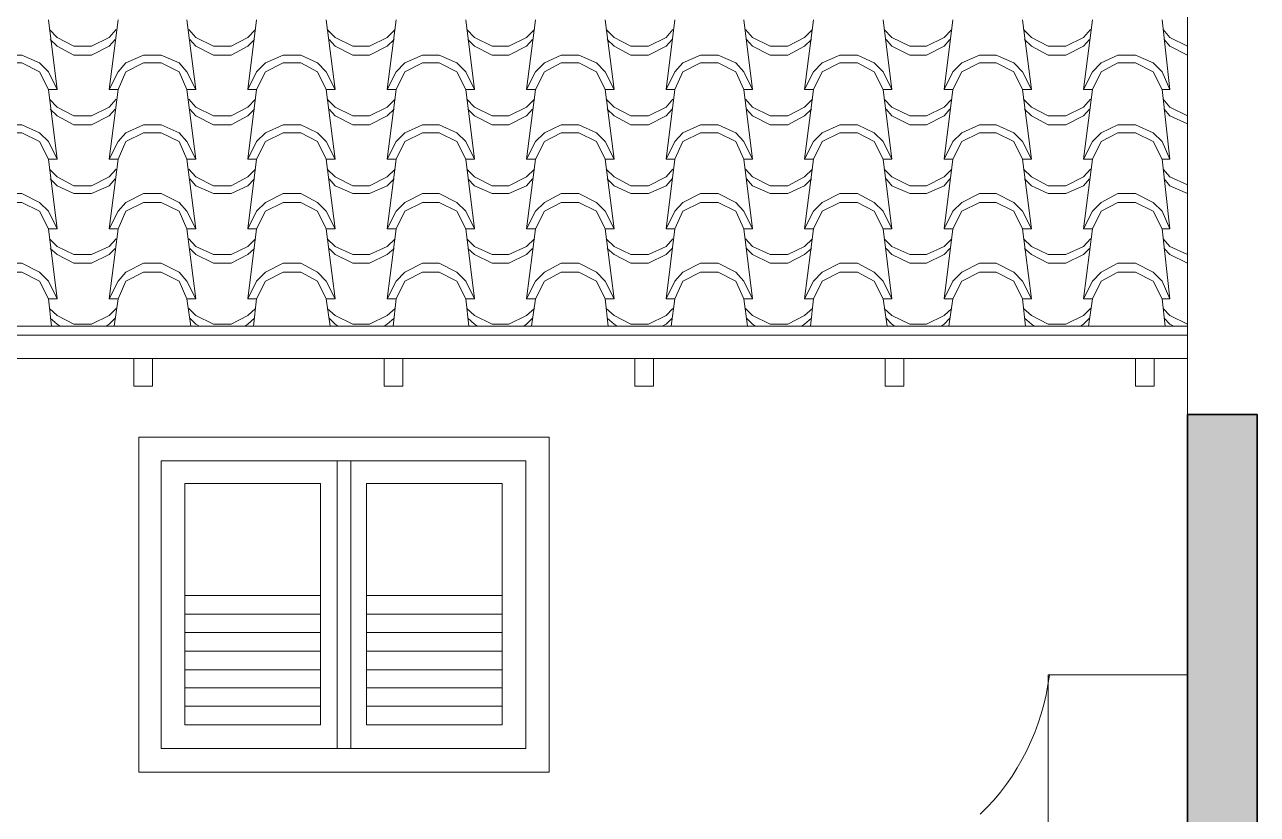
# Model space of a CAD drawing. Header units: millimetres. Extents: x 14264 to 19361, y -8891 to -1096.
# Drawn here: x 16712 to 19361, y -4393 to -2696 of the extents above; entities that cross this region are included whole.
import ezdxf

# ---------------------------------------------------------------- set-up
doc = ezdxf.new("R2010")
doc.units = ezdxf.units.MM
for name, color, linetype, lineweight in [('A-ALV-___-___-EXI', 250, 'Continuous', 35), ('A-COB-___-___-EXI', 250, 'Continuous', 25), ('A-JAN-___-___-EXI', 250, 'Continuous', 25)]:
    doc.layers.add(name, color=color, linetype=linetype, lineweight=lineweight)

msp = doc.modelspace()

# ---------------------------------------------------------------- hatches: boundary and pattern name
at = {"layer": 'A-ALV-___-___-EXI'}
h = msp.add_hatch(color=11, dxfattribs=at)
h.paths.add_polyline_path([(16851.6, -8891), (16851.6, -7951.6), (16773.5, -7951.6), (16773.5, -5444), (16703.8, -5444), (16703.8, -5330), (16632.1, -5330), (16632.1, -8891), (16690.7, -8891)])
h.paths.add_polyline_path([(18956.1, -8891), (19361.3, -8891), (19361.3, -3533.7), (19211.5, -3533.7), (19211.5, -4842.4), (19036.3, -4842.4), (19036.3, -7951.6), (18956.1, -7951.6), (18956.1, -8551.1)])
h.paths.add_polyline_path([(14531.8, -8891), (14531.8, -3533.7), (14263.7, -3533.7), (14263.7, -8891)])

# ---------------------------------------------------------------- linework, layer by layer
msp.add_lwpolyline([(18956.1, -8891), (19361.3, -8891), (19361.3, -3533.7), (19211.5, -3533.7), (19211.5, -4713.7)], dxfattribs=at)
at = {"layer": 'A-COB-___-___-EXI', "color": 18, "lineweight": 9}
for p, q in [((19211.5, -3533.7), (19211.5, -1095.7)), ((16781.9, -2835), (16762.9, -2685.2)), ((16893.8, -2835), (16912.8, -2685.2)), ((17079.6, -2835), (17060.6, -2685.2)), ((17191.4, -2835), (17210.4, -2685.2)), ((17379.3, -2835), (17360.3, -2685.2)), ((17491.2, -2835), (17510.2, -2685.2)), ((17679, -2835), (17660, -2685.2)), ((17790.9, -2835), (17809.9, -2685.2)), ((17978.8, -2835), (17959.8, -2685.2)), ((18090.6, -2835), (18109.6, -2685.2)), ((18276.4, -2835), (18257.4, -2685.2)), ((18388.3, -2835), (18407.3, -2685.2)), ((18576.1, -2835), (18557.1, -2685.2)), ((18688, -2835), (18707, -2685.2)), ((18875.9, -2835), (18856.9, -2685.2)), ((18987.7, -2835), (19006.7, -2685.2)), ((19173.5, -2835), (19156.6, -2685.2)), ((16781.9, -2984.9), (16762.9, -2835)), ((16893.8, -2984.9), (16912.8, -2835)), ((17079.6, -2984.9), (17060.6, -2835)), ((17191.4, -2984.9), (17210.4, -2835)), ((17379.3, -2984.9), (17360.3, -2835)), ((17491.2, -2984.9), (17510.2, -2835)), ((17679, -2984.9), (17660, -2835)), ((17790.9, -2984.9), (17809.9, -2835)), ((17978.8, -2984.9), (17959.8, -2835)), ((18090.6, -2984.9), (18109.6, -2835)), ((18276.4, -2984.9), (18257.4, -2835)), ((18388.3, -2984.9), (18407.3, -2835)), ((18576.1, -2984.9), (18557.1, -2835)), ((18688, -2984.9), (18707, -2835)), ((18875.9, -2984.9), (18856.9, -2835)), ((18987.7, -2984.9), (19006.7, -2835)), ((19173.5, -2984.9), (19156.6, -2835)), ((16781.9, -3134.8), (16762.9, -2984.9)), ((16893.8, -3134.8), (16912.8, -2984.9)), ((17079.6, -3134.8), (17060.6, -2984.9)), ((17191.4, -3134.8), (17210.4, -2984.9)), ((17379.3, -3134.8), (17360.3, -2984.9)), ((17491.2, -3134.8), (17510.2, -2984.9)), ((17679, -3134.8), (17660, -2984.9)), ((17790.9, -3134.8), (17809.9, -2984.9)), ((17978.8, -3134.8), (17959.8, -2984.9)), ((18090.6, -3134.8), (18109.6, -2984.9)), ((18276.4, -3134.8), (18257.4, -2984.9)), ((18388.3, -3134.8), (18407.3, -2984.9)), ((18576.1, -3134.8), (18557.1, -2984.9)), ((18688, -3134.8), (18707, -2984.9)), ((18875.9, -3134.8), (18856.9, -2984.9)), ((18987.7, -3134.8), (19006.7, -2984.9)), ((19173.5, -3134.8), (19156.6, -2984.9)), ((16781.9, -3284.6), (16762.9, -3134.8)), ((16893.8, -3284.6), (16912.8, -3134.8)), ((17079.6, -3284.6), (17060.6, -3134.8)), ((17191.4, -3284.6), (17210.4, -3134.8)), ((17379.3, -3284.6), (17360.3, -3134.8)), ((17491.2, -3284.6), (17510.2, -3134.8)), ((17679, -3284.6), (17660, -3134.8)), ((17790.9, -3284.6), (17809.9, -3134.8)), ((17978.8, -3284.6), (17959.8, -3134.8)), ((18090.6, -3284.6), (18109.6, -3134.8)), ((18276.4, -3284.6), (18257.4, -3134.8)), ((18388.3, -3284.6), (18407.3, -3134.8)), ((18576.1, -3284.6), (18557.1, -3134.8)), ((18688, -3284.6), (18707, -3134.8)), ((18875.9, -3284.6), (18856.9, -3134.8)), ((18987.7, -3284.6), (19006.7, -3134.8)), ((19173.5, -3284.6), (19156.6, -3134.8)), ((16769.3, -3343.7), (16762.9, -3284.6)), ((16904.4, -3343.7), (16912.8, -3284.6)), ((17069, -3343.7), (17060.6, -3284.6)), ((17204.1, -3343.7), (17210.4, -3284.6)), ((17368.7, -3343.7), (17360.3, -3284.6)), ((17503.8, -3343.7), (17510.2, -3284.6)), ((17666.4, -3343.7), (17660, -3284.6)), ((17801.5, -3343.7), (17809.9, -3284.6)), ((17966.1, -3343.7), (17959.8, -3284.6)), ((18101.2, -3343.7), (18109.6, -3284.6)), ((18265.8, -3343.7), (18257.4, -3284.6)), ((18400.9, -3343.7), (18407.3, -3284.6)), ((18565.6, -3343.7), (18557.1, -3284.6)), ((18698.5, -3343.7), (18707, -3284.6)), ((18863.2, -3343.7), (18856.9, -3284.6)), ((18998.3, -3343.7), (19006.7, -3284.6)), ((19162.9, -3343.7), (19156.6, -3284.6)), ((14531.8, -3343.7), (19211.5, -3343.7)), ((14531.8, -3362.7), (19211.5, -3362.7))]:
    msp.add_line(p, q, dxfattribs=at)
at = {"layer": 'A-COB-___-___-EXI', "color": 18, "lineweight": 9, "flags": 128}
for points in [[(16908.6, -2706.3), (16893.8, -2723.2), (16855.8, -2742.2), (16817.8, -2742.2), (16781.9, -2723.2), (16765, -2706.3)], [(16906.5, -2727.4), (16893.8, -2742.2), (16855.8, -2761.1), (16817.8, -2761.1), (16781.9, -2742.2), (16767.1, -2727.4)], [(17064.8, -2706.3), (17079.6, -2723.2), (17117.5, -2742.2), (17155.5, -2742.2), (17191.4, -2723.2), (17208.3, -2706.3)], [(17206.2, -2727.4), (17191.4, -2742.2), (17155.5, -2761.1), (17117.5, -2761.1), (17079.6, -2742.2), (17066.9, -2727.4)], [(17362.4, -2706.3), (17379.3, -2723.2), (17417.3, -2742.2), (17453.2, -2742.2), (17491.2, -2723.2), (17508, -2706.3)], [(17366.6, -2727.4), (17379.3, -2742.2), (17417.3, -2761.1), (17453.2, -2761.1), (17491.2, -2742.2), (17505.9, -2727.4)], [(17662.1, -2706.3), (17679, -2723.2), (17717, -2742.2), (17752.9, -2742.2), (17790.9, -2723.2), (17807.8, -2706.3)], [(17803.6, -2727.4), (17790.9, -2742.2), (17752.9, -2761.1), (17717, -2761.1), (17679, -2742.2), (17664.2, -2727.4)], [(17961.9, -2706.3), (17978.8, -2723.2), (18014.6, -2742.2), (18052.6, -2742.2), (18090.6, -2723.2), (18105.4, -2706.3)], [(17964, -2727.4), (17978.8, -2742.2), (18014.6, -2761.1), (18052.6, -2761.1), (18090.6, -2742.2), (18103.3, -2727.4)], [(18261.6, -2706.3), (18276.4, -2723.2), (18314.4, -2742.2), (18352.4, -2742.2), (18388.3, -2723.2), (18405.1, -2706.3)], [(18403, -2727.4), (18388.3, -2742.2), (18352.4, -2761.1), (18314.4, -2761.1), (18276.4, -2742.2), (18263.7, -2727.4)], [(18559.2, -2706.3), (18576.1, -2723.2), (18614.1, -2742.2), (18650, -2742.2), (18688, -2723.2), (18704.9, -2706.3)], [(18563.5, -2727.4), (18576.1, -2742.2), (18614.1, -2761.1), (18650, -2761.1), (18688, -2742.2), (18700.7, -2727.4)], [(18859, -2706.3), (18875.9, -2723.2), (18911.7, -2742.2), (18949.7, -2742.2), (18987.7, -2723.2), (19002.5, -2706.3)], [(19000.4, -2727.4), (18987.7, -2742.2), (18949.7, -2761.1), (18911.7, -2761.1), (18875.9, -2742.2), (18861.1, -2727.4)], [(19211.5, -2742.2), (19173.5, -2723.2), (19158.7, -2706.3)], [(19211.5, -2761.1), (19173.5, -2742.2), (19160.8, -2727.4)], [(16908.6, -2856.1), (16893.8, -2873), (16855.8, -2892), (16817.8, -2892), (16781.9, -2873), (16765, -2856.1)], [(17064.8, -2856.1), (17079.6, -2873), (17117.5, -2892), (17155.5, -2892), (17191.4, -2873), (17208.3, -2856.1)], [(17362.4, -2856.1), (17379.3, -2873), (17417.3, -2892), (17453.2, -2892), (17491.2, -2873), (17508, -2856.1)], [(17662.1, -2856.1), (17679, -2873), (17717, -2892), (17752.9, -2892), (17790.9, -2873), (17807.8, -2856.1)], [(17961.9, -2856.1), (17978.8, -2873), (18014.6, -2892), (18052.6, -2892), (18090.6, -2873), (18105.4, -2856.1)], [(18261.6, -2856.1), (18276.4, -2873), (18314.4, -2892), (18352.4, -2892), (18388.3, -2873), (18405.1, -2856.1)], [(18559.2, -2856.1), (18576.1, -2873), (18614.1, -2892), (18650, -2892), (18688, -2873), (18704.9, -2856.1)], [(18859, -2856.1), (18875.9, -2873), (18911.7, -2892), (18949.7, -2892), (18987.7, -2873), (19002.5, -2856.1)], [(19211.5, -2892), (19173.5, -2873), (19158.7, -2856.1)], [(16906.5, -2877.2), (16893.8, -2892), (16855.8, -2911), (16817.8, -2911), (16781.9, -2892), (16767.1, -2877.2)], [(17206.2, -2877.2), (17191.4, -2892), (17155.5, -2911), (17117.5, -2911), (17079.6, -2892), (17066.9, -2877.2)], [(17505.9, -2877.2), (17491.2, -2892), (17453.2, -2911), (17417.3, -2911), (17379.3, -2892), (17366.6, -2877.2)], [(17803.6, -2877.2), (17790.9, -2892), (17752.9, -2911), (17717, -2911), (17679, -2892), (17664.2, -2877.2)], [(18103.3, -2877.2), (18090.6, -2892), (18052.6, -2911), (18014.6, -2911), (17978.8, -2892), (17964, -2877.2)], [(18403, -2877.2), (18388.3, -2892), (18352.4, -2911), (18314.4, -2911), (18276.4, -2892), (18263.7, -2877.2)], [(18700.7, -2877.2), (18688, -2892), (18650, -2911), (18614.1, -2911), (18576.1, -2892), (18563.5, -2877.2)], [(19000.4, -2877.2), (18987.7, -2892), (18949.7, -2911), (18911.7, -2911), (18875.9, -2892), (18861.1, -2877.2)], [(19211.5, -2908.9), (19173.5, -2892), (19160.8, -2877.2)], [(16908.6, -3006), (16893.8, -3022.9), (16855.8, -3041.9), (16817.8, -3041.9), (16781.9, -3022.9), (16765, -3006)], [(17064.8, -3006), (17079.6, -3022.9), (17117.5, -3041.9), (17155.5, -3041.9), (17191.4, -3022.9), (17208.3, -3006)], [(17362.4, -3006), (17379.3, -3022.9), (17417.3, -3041.9), (17453.2, -3041.9), (17491.2, -3022.9), (17508, -3006)], [(17662.1, -3006), (17679, -3022.9), (17717, -3041.9), (17752.9, -3041.9), (17790.9, -3022.9), (17807.8, -3006)], [(17961.9, -3006), (17978.8, -3022.9), (18014.6, -3041.9), (18052.6, -3041.9), (18090.6, -3022.9), (18105.4, -3006)], [(18261.6, -3006), (18276.4, -3022.9), (18314.4, -3041.9), (18352.4, -3041.9), (18388.3, -3022.9), (18405.1, -3006)], [(18559.2, -3006), (18576.1, -3022.9), (18614.1, -3041.9), (18650, -3041.9), (18688, -3022.9), (18704.9, -3006)], [(18859, -3006), (18875.9, -3022.9), (18911.7, -3041.9), (18949.7, -3041.9), (18987.7, -3022.9), (19002.5, -3006)], [(19211.5, -3039.8), (19173.5, -3022.9), (19158.7, -3006)], [(16906.5, -3027.1), (16893.8, -3041.9), (16855.8, -3058.8), (16817.8, -3058.8), (16781.9, -3041.9), (16767.1, -3027.1)], [(17206.2, -3027.1), (17191.4, -3041.9), (17155.5, -3058.8), (17117.5, -3058.8), (17079.6, -3041.9), (17066.9, -3027.1)], [(17505.9, -3027.1), (17491.2, -3041.9), (17453.2, -3058.8), (17417.3, -3058.8), (17379.3, -3041.9), (17366.6, -3027.1)], [(17803.6, -3027.1), (17790.9, -3041.9), (17752.9, -3058.8), (17717, -3058.8), (17679, -3041.9), (17664.2, -3027.1)], [(18103.3, -3027.1), (18090.6, -3041.9), (18052.6, -3058.8), (18014.6, -3058.8), (17978.8, -3041.9), (17964, -3027.1)], [(18403, -3027.1), (18388.3, -3041.9), (18352.4, -3058.8), (18314.4, -3058.8), (18276.4, -3041.9), (18263.7, -3027.1)], [(18700.7, -3027.1), (18688, -3041.9), (18650, -3058.8), (18614.1, -3058.8), (18576.1, -3041.9), (18563.5, -3027.1)], [(19000.4, -3027.1), (18987.7, -3041.9), (18949.7, -3058.8), (18911.7, -3058.8), (18875.9, -3041.9), (18861.1, -3027.1)], [(19211.5, -3058.8), (19173.5, -3041.9), (19160.8, -3027.1)], [(16908.6, -3155.9), (16893.8, -3172.8), (16855.8, -3189.6), (16817.8, -3189.6), (16781.9, -3172.8), (16765, -3155.9)], [(16906.5, -3177), (16893.8, -3189.6), (16855.8, -3208.6), (16817.8, -3208.6), (16781.9, -3189.6), (16767.1, -3177)], [(17208.3, -3155.9), (17191.4, -3172.8), (17155.5, -3189.6), (17117.5, -3189.6), (17079.6, -3172.8), (17064.8, -3155.9)], [(17206.2, -3177), (17191.4, -3189.6), (17155.5, -3208.6), (17117.5, -3208.6), (17079.6, -3189.6), (17066.9, -3177)], [(17362.4, -3155.9), (17379.3, -3172.8), (17417.3, -3189.6), (17453.2, -3189.6), (17491.2, -3172.8), (17508, -3155.9)], [(17505.9, -3177), (17491.2, -3189.6), (17453.2, -3208.6), (17417.3, -3208.6), (17379.3, -3189.6), (17366.6, -3177)], [(17662.1, -3155.9), (17679, -3172.8), (17717, -3189.6), (17752.9, -3189.6), (17790.9, -3172.8), (17807.8, -3155.9)], [(17803.6, -3177), (17790.9, -3189.6), (17752.9, -3208.6), (17717, -3208.6), (17679, -3189.6), (17664.2, -3177)], [(17961.9, -3155.9), (17978.8, -3172.8), (18014.6, -3189.6), (18052.6, -3189.6), (18090.6, -3172.8), (18105.4, -3155.9)], [(18103.3, -3177), (18090.6, -3189.6), (18052.6, -3208.6), (18014.6, -3208.6), (17978.8, -3189.6), (17964, -3177)], [(18261.6, -3155.9), (18276.4, -3172.8), (18314.4, -3189.6), (18352.4, -3189.6), (18388.3, -3172.8), (18405.1, -3155.9)], [(18403, -3177), (18388.3, -3189.6), (18352.4, -3208.6), (18314.4, -3208.6), (18276.4, -3189.6), (18263.7, -3177)], [(18559.2, -3155.9), (18576.1, -3172.8), (18614.1, -3189.6), (18650, -3189.6), (18688, -3172.8), (18704.9, -3155.9)], [(18700.7, -3177), (18688, -3189.6), (18650, -3208.6), (18614.1, -3208.6), (18576.1, -3189.6), (18563.5, -3177)], [(18859, -3155.9), (18875.9, -3172.8), (18911.7, -3189.6), (18949.7, -3189.6), (18987.7, -3172.8), (19002.5, -3155.9)], [(19000.4, -3177), (18987.7, -3189.6), (18949.7, -3208.6), (18911.7, -3208.6), (18875.9, -3189.6), (18861.1, -3177)], [(19211.5, -3189.6), (19173.5, -3172.8), (19158.7, -3155.9)], [(19211.5, -3208.6), (19173.5, -3189.6), (19160.8, -3177)], [(16908.6, -3305.7), (16893.8, -3320.5), (16855.8, -3339.5), (16817.8, -3339.5), (16781.9, -3320.5), (16765, -3305.7)], [(17208.3, -3305.7), (17191.4, -3320.5), (17155.5, -3339.5), (17117.5, -3339.5), (17079.6, -3320.5), (17064.8, -3305.7)], [(17508, -3305.7), (17491.2, -3320.5), (17453.2, -3339.5), (17417.3, -3339.5), (17379.3, -3320.5), (17362.4, -3305.7)], [(17807.8, -3305.7), (17790.9, -3320.5), (17752.9, -3339.5), (17717, -3339.5), (17679, -3320.5), (17662.1, -3305.7)], [(18105.4, -3305.7), (18090.6, -3320.5), (18052.6, -3339.5), (18014.6, -3339.5), (17978.8, -3320.5), (17961.9, -3305.7)], [(18405.1, -3305.7), (18388.3, -3320.5), (18352.4, -3339.5), (18314.4, -3339.5), (18276.4, -3320.5), (18261.6, -3305.7)], [(18704.9, -3305.7), (18688, -3320.5), (18650, -3339.5), (18614.1, -3339.5), (18576.1, -3320.5), (18559.2, -3305.7)], [(19002.5, -3305.7), (18987.7, -3320.5), (18949.7, -3339.5), (18911.7, -3339.5), (18875.9, -3320.5), (18859, -3305.7)], [(19211.5, -3339.5), (19173.5, -3320.5), (19158.7, -3305.7)], [(16788.3, -3343.7), (16781.9, -3339.5), (16767.1, -3326.8)], [(16887.5, -3343.7), (16893.8, -3339.5), (16906.5, -3326.8)], [(17088, -3343.7), (17079.6, -3339.5), (17066.9, -3326.8)], [(17185.1, -3343.7), (17191.4, -3339.5), (17206.2, -3326.8)], [(17385.6, -3343.7), (17379.3, -3339.5), (17366.6, -3326.8)], [(17484.8, -3343.7), (17491.2, -3339.5), (17505.9, -3326.8)], [(17685.4, -3343.7), (17679, -3339.5), (17664.2, -3326.8)], [(17784.6, -3343.7), (17790.9, -3339.5), (17803.6, -3326.8)], [(17985.1, -3343.7), (17978.8, -3339.5), (17964, -3326.8)], [(18082.2, -3343.7), (18090.6, -3339.5), (18103.3, -3326.8)], [(18282.7, -3343.7), (18276.4, -3339.5), (18263.7, -3326.8)], [(18381.9, -3343.7), (18388.3, -3339.5), (18403, -3326.8)], [(18582.5, -3343.7), (18576.1, -3339.5), (18563.5, -3326.8)], [(18681.7, -3343.7), (18688, -3339.5), (18700.7, -3326.8)], [(18882.2, -3343.7), (18875.9, -3339.5), (18861.1, -3326.8)], [(18981.4, -3343.7), (18987.7, -3339.5), (19000.4, -3326.8)], [(19181.9, -3343.7), (19173.5, -3339.5), (19160.8, -3326.8)], [(14571.9, -3413.4), (14571.9, -3472.5), (14531.8, -3472.5), (14531.8, -3413.4), (19211.5, -3413.4)], [(16986.7, -3413.4), (16986.7, -3472.5), (16946.6, -3472.5), (16946.6, -3413.4)], [(17484.8, -3413.4), (17484.8, -3472.5), (17524.9, -3472.5), (17524.9, -3413.4)], [(18023.1, -3413.4), (18023.1, -3472.5), (18063.2, -3472.5), (18063.2, -3413.4)], [(18601.5, -3413.4), (18601.5, -3472.5), (18561.3, -3472.5), (18561.3, -3413.4)], [(19139.7, -3413.4), (19139.7, -3472.5), (19099.6, -3472.5), (19099.6, -3413.4)], [(18911.7, -4724.2), (18911.7, -4093.1), (19211.5, -4093.1)]]:
    msp.add_lwpolyline(points, dxfattribs=at)
for points in [[(16705.9, -2761.1), (16667.9, -2761.1), (16632.1, -2778), (16613.1, -2797), (16594.1, -2835), (16613.1, -2835), (16632.1, -2797), (16667.9, -2778), (16705.9, -2778), (16743.9, -2797), (16762.9, -2835), (16781.9, -2835), (16762.9, -2797), (16743.9, -2778)], [(17005.7, -2761.1), (16967.7, -2761.1), (16929.7, -2778), (16912.8, -2797), (16893.8, -2835), (16912.8, -2835), (16929.7, -2797), (16967.7, -2778), (17005.7, -2778), (17043.7, -2797), (17060.6, -2835), (17079.6, -2835), (17060.6, -2797), (17043.7, -2778)], [(17305.4, -2761.1), (17267.4, -2761.1), (17229.4, -2778), (17210.4, -2797), (17191.4, -2835), (17210.4, -2835), (17229.4, -2797), (17267.4, -2778), (17305.4, -2778), (17341.3, -2797), (17360.3, -2835), (17379.3, -2835), (17360.3, -2797), (17341.3, -2778)], [(17603, -2761.1), (17641, -2778), (17660, -2797), (17679, -2835), (17660, -2835), (17641, -2797), (17603, -2778), (17567.1, -2778), (17529.2, -2797), (17510.2, -2835), (17491.2, -2835), (17510.2, -2797), (17529.2, -2778), (17567.1, -2761.1)], [(17902.8, -2761.1), (17864.8, -2761.1), (17828.9, -2778), (17809.9, -2797), (17790.9, -2835), (17809.9, -2835), (17828.9, -2797), (17864.8, -2778), (17902.8, -2778), (17940.8, -2797), (17959.8, -2835), (17978.8, -2835), (17959.8, -2797), (17940.8, -2778)], [(18202.5, -2761.1), (18240.5, -2778), (18257.4, -2797), (18276.4, -2835), (18257.4, -2835), (18240.5, -2797), (18202.5, -2778), (18164.5, -2778), (18126.5, -2797), (18109.6, -2835), (18090.6, -2835), (18109.6, -2797), (18126.5, -2778), (18164.5, -2761.1)], [(18502.2, -2761.1), (18538.1, -2778), (18557.1, -2797), (18576.1, -2835), (18557.1, -2835), (18538.1, -2797), (18502.2, -2778), (18464.2, -2778), (18426.3, -2797), (18407.3, -2835), (18388.3, -2835), (18407.3, -2797), (18426.3, -2778), (18464.2, -2761.1)], [(18799.9, -2761.1), (18764, -2761.1), (18726, -2778), (18707, -2797), (18688, -2835), (18707, -2835), (18726, -2797), (18764, -2778), (18799.9, -2778), (18837.9, -2797), (18856.9, -2835), (18875.9, -2835), (18856.9, -2797), (18837.9, -2778)], [(19099.6, -2761.1), (19137.6, -2778), (19156.6, -2797), (19173.5, -2835), (19156.6, -2835), (19137.6, -2797), (19099.6, -2778), (19061.6, -2778), (19025.7, -2797), (19006.7, -2835), (18987.7, -2835), (19006.7, -2797), (19025.7, -2778), (19061.6, -2761.1)], [(16705.9, -2911), (16743.9, -2927.9), (16762.9, -2946.9), (16781.9, -2984.9), (16762.9, -2984.9), (16743.9, -2946.9), (16705.9, -2927.9), (16667.9, -2927.9), (16632.1, -2946.9), (16613.1, -2984.9), (16594.1, -2984.9), (16613.1, -2946.9), (16632.1, -2927.9), (16667.9, -2911)], [(17005.7, -2911), (16967.7, -2911), (16929.7, -2927.9), (16912.8, -2946.9), (16893.8, -2984.9), (16912.8, -2984.9), (16929.7, -2946.9), (16967.7, -2927.9), (17005.7, -2927.9), (17043.7, -2946.9), (17060.6, -2984.9), (17079.6, -2984.9), (17060.6, -2946.9), (17043.7, -2927.9)], [(17305.4, -2911), (17267.4, -2911), (17229.4, -2927.9), (17210.4, -2946.9), (17191.4, -2984.9), (17210.4, -2984.9), (17229.4, -2946.9), (17267.4, -2927.9), (17305.4, -2927.9), (17341.3, -2946.9), (17360.3, -2984.9), (17379.3, -2984.9), (17360.3, -2946.9), (17341.3, -2927.9)], [(17603, -2911), (17567.1, -2911), (17529.2, -2927.9), (17510.2, -2946.9), (17491.2, -2984.9), (17510.2, -2984.9), (17529.2, -2946.9), (17567.1, -2927.9), (17603, -2927.9), (17641, -2946.9), (17660, -2984.9), (17679, -2984.9), (17660, -2946.9), (17641, -2927.9)], [(17902.8, -2911), (17864.8, -2911), (17828.9, -2927.9), (17809.9, -2946.9), (17790.9, -2984.9), (17809.9, -2984.9), (17828.9, -2946.9), (17864.8, -2927.9), (17902.8, -2927.9), (17940.8, -2946.9), (17959.8, -2984.9), (17978.8, -2984.9), (17959.8, -2946.9), (17940.8, -2927.9)], [(18202.5, -2911), (18164.5, -2911), (18126.5, -2927.9), (18109.6, -2946.9), (18090.6, -2984.9), (18109.6, -2984.9), (18126.5, -2946.9), (18164.5, -2927.9), (18202.5, -2927.9), (18240.5, -2946.9), (18257.4, -2984.9), (18276.4, -2984.9), (18257.4, -2946.9), (18240.5, -2927.9)], [(18502.2, -2911), (18464.2, -2911), (18426.3, -2927.9), (18407.3, -2946.9), (18388.3, -2984.9), (18407.3, -2984.9), (18426.3, -2946.9), (18464.2, -2927.9), (18502.2, -2927.9), (18538.1, -2946.9), (18557.1, -2984.9), (18576.1, -2984.9), (18557.1, -2946.9), (18538.1, -2927.9)], [(18799.9, -2911), (18837.9, -2927.9), (18856.9, -2946.9), (18875.9, -2984.9), (18856.9, -2984.9), (18837.9, -2946.9), (18799.9, -2927.9), (18764, -2927.9), (18726, -2946.9), (18707, -2984.9), (18688, -2984.9), (18707, -2946.9), (18726, -2927.9), (18764, -2911)], [(19099.6, -2911), (19137.6, -2927.9), (19156.6, -2946.9), (19173.5, -2984.9), (19156.6, -2984.9), (19137.6, -2946.9), (19099.6, -2927.9), (19061.6, -2927.9), (19025.7, -2946.9), (19006.7, -2984.9), (18987.7, -2984.9), (19006.7, -2946.9), (19025.7, -2927.9), (19061.6, -2911)], [(16705.9, -3058.8), (16667.9, -3058.8), (16632.1, -3077.8), (16613.1, -3096.8), (16594.1, -3134.8), (16613.1, -3134.8), (16632.1, -3096.8), (16667.9, -3077.8), (16705.9, -3077.8), (16743.9, -3096.8), (16762.9, -3134.8), (16781.9, -3134.8), (16762.9, -3096.8), (16743.9, -3077.8)], [(17005.7, -3058.8), (16967.7, -3058.8), (16929.7, -3077.8), (16912.8, -3096.8), (16893.8, -3134.8), (16912.8, -3134.8), (16929.7, -3096.8), (16967.7, -3077.8), (17005.7, -3077.8), (17043.7, -3096.8), (17060.6, -3134.8), (17079.6, -3134.8), (17060.6, -3096.8), (17043.7, -3077.8)], [(17305.4, -3058.8), (17267.4, -3058.8), (17229.4, -3077.8), (17210.4, -3096.8), (17191.4, -3134.8), (17210.4, -3134.8), (17229.4, -3096.8), (17267.4, -3077.8), (17305.4, -3077.8), (17341.3, -3096.8), (17360.3, -3134.8), (17379.3, -3134.8), (17360.3, -3096.8), (17341.3, -3077.8)], [(17603, -3058.8), (17567.1, -3058.8), (17529.2, -3077.8), (17510.2, -3096.8), (17491.2, -3134.8), (17510.2, -3134.8), (17529.2, -3096.8), (17567.1, -3077.8), (17603, -3077.8), (17641, -3096.8), (17660, -3134.8), (17679, -3134.8), (17660, -3096.8), (17641, -3077.8)], [(17902.8, -3058.8), (17864.8, -3058.8), (17828.9, -3077.8), (17809.9, -3096.8), (17790.9, -3134.8), (17809.9, -3134.8), (17828.9, -3096.8), (17864.8, -3077.8), (17902.8, -3077.8), (17940.8, -3096.8), (17959.8, -3134.8), (17978.8, -3134.8), (17959.8, -3096.8), (17940.8, -3077.8)], [(18202.5, -3058.8), (18164.5, -3058.8), (18126.5, -3077.8), (18109.6, -3096.8), (18090.6, -3134.8), (18109.6, -3134.8), (18126.5, -3096.8), (18164.5, -3077.8), (18202.5, -3077.8), (18240.5, -3096.8), (18257.4, -3134.8), (18276.4, -3134.8), (18257.4, -3096.8), (18240.5, -3077.8)], [(18502.2, -3058.8), (18464.2, -3058.8), (18426.3, -3077.8), (18407.3, -3096.8), (18388.3, -3134.8), (18407.3, -3134.8), (18426.3, -3096.8), (18464.2, -3077.8), (18502.2, -3077.8), (18538.1, -3096.8), (18557.1, -3134.8), (18576.1, -3134.8), (18557.1, -3096.8), (18538.1, -3077.8)], [(18799.9, -3058.8), (18764, -3058.8), (18726, -3077.8), (18707, -3096.8), (18688, -3134.8), (18707, -3134.8), (18726, -3096.8), (18764, -3077.8), (18799.9, -3077.8), (18837.9, -3096.8), (18856.9, -3134.8), (18875.9, -3134.8), (18856.9, -3096.8), (18837.9, -3077.8)], [(19099.6, -3058.8), (19137.6, -3077.8), (19156.6, -3096.8), (19173.5, -3134.8), (19156.6, -3134.8), (19137.6, -3096.8), (19099.6, -3077.8), (19061.6, -3077.8), (19025.7, -3096.8), (19006.7, -3134.8), (18987.7, -3134.8), (19006.7, -3096.8), (19025.7, -3077.8), (19061.6, -3058.8)], [(16705.9, -3208.6), (16743.9, -3227.6), (16762.9, -3246.6), (16781.9, -3284.6), (16762.9, -3284.6), (16743.9, -3246.6), (16705.9, -3227.6), (16667.9, -3227.6), (16632.1, -3246.6), (16613.1, -3284.6), (16594.1, -3284.6), (16613.1, -3246.6), (16632.1, -3227.6), (16667.9, -3208.6)], [(17005.7, -3208.6), (17043.7, -3227.6), (17060.6, -3246.6), (17079.6, -3284.6), (17060.6, -3284.6), (17043.7, -3246.6), (17005.7, -3227.6), (16967.7, -3227.6), (16929.7, -3246.6), (16912.8, -3284.6), (16893.8, -3284.6), (16912.8, -3246.6), (16929.7, -3227.6), (16967.7, -3208.6)], [(17305.4, -3208.6), (17267.4, -3208.6), (17229.4, -3227.6), (17210.4, -3246.6), (17191.4, -3284.6), (17210.4, -3284.6), (17229.4, -3246.6), (17267.4, -3227.6), (17305.4, -3227.6), (17341.3, -3246.6), (17360.3, -3284.6), (17379.3, -3284.6), (17360.3, -3246.6), (17341.3, -3227.6)], [(17603, -3208.6), (17641, -3227.6), (17660, -3246.6), (17679, -3284.6), (17660, -3284.6), (17641, -3246.6), (17603, -3227.6), (17567.1, -3227.6), (17529.2, -3246.6), (17510.2, -3284.6), (17491.2, -3284.6), (17510.2, -3246.6), (17529.2, -3227.6), (17567.1, -3208.6)], [(17902.8, -3208.6), (17864.8, -3208.6), (17828.9, -3227.6), (17809.9, -3246.6), (17790.9, -3284.6), (17809.9, -3284.6), (17828.9, -3246.6), (17864.8, -3227.6), (17902.8, -3227.6), (17940.8, -3246.6), (17959.8, -3284.6), (17978.8, -3284.6), (17959.8, -3246.6), (17940.8, -3227.6)], [(18202.5, -3208.6), (18240.5, -3227.6), (18257.4, -3246.6), (18276.4, -3284.6), (18257.4, -3284.6), (18240.5, -3246.6), (18202.5, -3227.6), (18164.5, -3227.6), (18126.5, -3246.6), (18109.6, -3284.6), (18090.6, -3284.6), (18109.6, -3246.6), (18126.5, -3227.6), (18164.5, -3208.6)], [(18502.2, -3208.6), (18464.2, -3208.6), (18426.3, -3227.6), (18407.3, -3246.6), (18388.3, -3284.6), (18407.3, -3284.6), (18426.3, -3246.6), (18464.2, -3227.6), (18502.2, -3227.6), (18538.1, -3246.6), (18557.1, -3284.6), (18576.1, -3284.6), (18557.1, -3246.6), (18538.1, -3227.6)], [(18799.9, -3208.6), (18764, -3208.6), (18726, -3227.6), (18707, -3246.6), (18688, -3284.6), (18707, -3284.6), (18726, -3246.6), (18764, -3227.6), (18799.9, -3227.6), (18837.9, -3246.6), (18856.9, -3284.6), (18875.9, -3284.6), (18856.9, -3246.6), (18837.9, -3227.6)], [(19099.6, -3208.6), (19137.6, -3227.6), (19156.6, -3246.6), (19173.5, -3284.6), (19156.6, -3284.6), (19137.6, -3246.6), (19099.6, -3227.6), (19061.6, -3227.6), (19025.7, -3246.6), (19006.7, -3284.6), (18987.7, -3284.6), (19006.7, -3246.6), (19025.7, -3227.6), (19061.6, -3208.6)]]:
    msp.add_lwpolyline(points, close=True, dxfattribs=at)
at = {"layer": 'A-COB-___-___-EXI', "color": 18, "lineweight": 9}
msp.add_open_spline([(18765.9, -4392.6), (18848.2, -4312.8), (18900.6, -4207.1), (18914.4, -4093.3)], degree=3, dxfattribs=at)
at = {"layer": 'A-JAN-___-___-EXI', "color": 18, "lineweight": 9}
for p, q in [((16957.1, -4302), (16957.1, -3622.4)), ((17383.5, -3632.9), (17383.5, -4251.4)), ((17413.1, -3632.9), (17413.1, -4251.4)), ((17347.6, -3922.1), (17056.3, -3922.1)), ((17738.1, -3922.1), (17446.8, -3922.1)), ((17347.6, -3962.2), (17056.3, -3962.2)), ((17738.1, -3962.2), (17446.8, -3962.2)), ((17347.6, -4002.3), (17056.3, -4002.3)), ((17738.1, -4002.3), (17446.8, -4002.3)), ((17347.6, -4042.4), (17056.3, -4042.4)), ((17738.1, -4042.4), (17446.8, -4042.4)), ((17347.6, -4082.5), (17056.3, -4082.5)), ((17738.1, -4082.5), (17446.8, -4082.5)), ((17347.6, -4120.5), (17056.3, -4120.5)), ((17738.1, -4120.5), (17446.8, -4120.5)), ((17347.6, -4160.6), (17056.3, -4160.6)), ((17738.1, -4160.6), (17446.8, -4160.6))]:
    msp.add_line(p, q, dxfattribs=at)
at = {"layer": 'A-JAN-___-___-EXI', "color": 18, "lineweight": 9, "flags": 128}
msp.add_lwpolyline([(17839.4, -3622.4), (17839.4, -4302), (17839.4, -3582.3), (16957.1, -3582.3), (16957.1, -4302), (17839.4, -4302)], dxfattribs=at)
for points in [[(17788.8, -4251.4), (17788.8, -3632.9), (17005.7, -3632.9), (17005.7, -4251.4)], [(17347.6, -4200.7), (17347.6, -3681.5), (17056.3, -3681.5), (17056.3, -4200.7)], [(17446.8, -4200.7), (17738.1, -4200.7), (17738.1, -3681.5), (17446.8, -3681.5)]]:
    msp.add_lwpolyline(points, close=True, dxfattribs=at)

doc.saveas('drawing.dxf')
